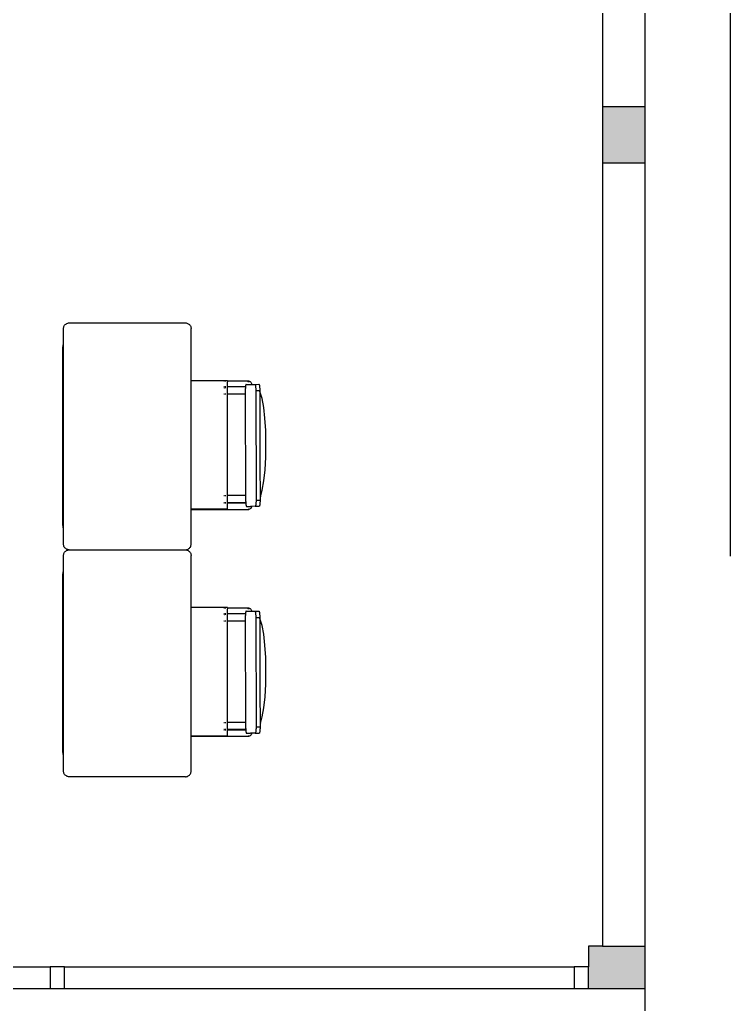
# Model space of a CAD drawing. Header units: metres. Extents: x 258817 to 259192, y 1878716 to 1878911.
# Drawn here: x 259029.839 to 259032.345, y 1878824.545 to 1878828.017 of the extents above; entities that cross this region are included whole.
import ezdxf

# ---------------------------------------------------------------- set-up
doc = ezdxf.new("R2010")
doc.units = ezdxf.units.M
doc.header["$MEASUREMENT"] = 0
doc.linetypes.add('DASHED2', pattern=[0.375, 0.25, -0.125])
doc.layers.add('SectionCutEdges', color=1, linetype='Continuous')
doc.layers.add('Vistas', color=7, linetype='Continuous')

# ---------------------------------------------------------------- blocks, each defined once
blk = doc.blocks.new('bANCAS')
for p, q in [((259029.9944, 1878826.9329), (259029.9953, 1878826.9354)), ((259029.9953, 1878826.9354), (259029.9964, 1878826.9377)), ((259029.9964, 1878826.9377), (259029.9979, 1878826.9399)), ((259029.9979, 1878826.9399), (259029.9996, 1878826.9419)), ((259029.9996, 1878826.9419), (259030.0016, 1878826.9436)), ((259030.0016, 1878826.9436), (259030.0038, 1878826.945)), ((259030.0038, 1878826.945), (259030.0061, 1878826.9462)), ((259030.0061, 1878826.9462), (259030.0086, 1878826.947)), ((259030.0086, 1878826.947), (259030.0112, 1878826.9476)), ((259030.0112, 1878826.9476), (259030.0138, 1878826.9477)), ((259030.0138, 1878826.9477), (259030.4238, 1878826.9477)), ((259030.4238, 1878826.9477), (259030.4264, 1878826.9476)), ((259030.4264, 1878826.9476), (259030.4289, 1878826.947)), ((259030.4289, 1878826.947), (259030.4314, 1878826.9462)), ((259030.4314, 1878826.9462), (259030.4338, 1878826.945)), ((259030.4338, 1878826.945), (259030.4359, 1878826.9436)), ((259030.4359, 1878826.9436), (259030.4379, 1878826.9419)), ((259030.4379, 1878826.9419), (259030.4396, 1878826.9399)), ((259030.4396, 1878826.9399), (259030.4411, 1878826.9377)), ((259030.4411, 1878826.9377), (259030.4422, 1878826.9354)), ((259030.4422, 1878826.9354), (259030.4431, 1878826.9329)), ((259029.9938, 1878826.9277), (259029.9939, 1878826.9303)), ((259029.9938, 1878826.1677), (259029.9938, 1878826.9277)), ((259029.9939, 1878826.9303), (259029.9944, 1878826.9329)), ((259030.4431, 1878826.9329), (259030.4436, 1878826.9303)), ((259030.4436, 1878826.9303), (259030.4438, 1878826.9277)), ((259030.4438, 1878826.1677), (259030.4438, 1878826.9277)), ((259029.9918, 1878826.8595), (259029.9924, 1878826.8683)), ((259029.9924, 1878826.8683), (259029.9938, 1878826.8751)), ((259029.9918, 1878826.2368), (259029.9918, 1878826.8595)), ((259030.5725, 1878826.7439), (259030.4438, 1878826.7439)), ((259030.5601, 1878826.7425), (259030.559, 1878826.7425)), ((259030.5618, 1878826.7425), (259030.5606, 1878826.7425)), ((259030.5631, 1878826.7425), (259030.5625, 1878826.7425)), ((259030.5649, 1878826.7425), (259030.5643, 1878826.7425)), ((259030.566, 1878826.7425), (259030.5654, 1878826.7425)), ((259030.5725, 1878826.7425), (259030.5725, 1878826.7439)), ((259030.6473, 1878826.7425), (259030.5725, 1878826.7425)), ((259030.5726, 1878826.7408), (259030.5725, 1878826.7425)), ((259030.5725, 1878826.7389), (259030.5726, 1878826.7408)), ((259030.5725, 1878826.2919), (259030.5725, 1878826.7389)), ((259030.6359, 1878826.7267), (259030.6357, 1878826.7252)), ((259030.636, 1878826.7276), (259030.6359, 1878826.7267)), ((259030.6361, 1878826.728), (259030.636, 1878826.7276)), ((259030.6363, 1878826.7291), (259030.6361, 1878826.728)), ((259030.6366, 1878826.73), (259030.6363, 1878826.7291)), ((259030.6369, 1878826.7306), (259030.6366, 1878826.73)), ((259030.6371, 1878826.731), (259030.6369, 1878826.7306)), ((259030.6374, 1878826.7311), (259030.6371, 1878826.731)), ((259030.6374, 1878826.7311), (259030.6571, 1878826.7312)), ((259030.6419, 1878826.7408), (259030.6422, 1878826.7411)), ((259030.6422, 1878826.7411), (259030.6444, 1878826.7421)), ((259030.6447, 1878826.7408), (259030.6449, 1878826.7409)), ((259030.6449, 1878826.7409), (259030.6472, 1878826.7412)), ((259030.6472, 1878826.7412), (259030.6495, 1878826.7408)), ((259030.6473, 1878826.7425), (259030.6499, 1878826.7421)), ((259030.6499, 1878826.7421), (259030.6523, 1878826.7408)), ((259030.6523, 1878826.7408), (259030.6543, 1878826.7389)), ((259030.6543, 1878826.7389), (259030.6559, 1878826.7365)), ((259030.6559, 1878826.7365), (259030.6568, 1878826.7336)), ((259030.6568, 1878826.7336), (259030.6571, 1878826.7312)), ((259030.6571, 1878826.7312), (259030.6686, 1878826.7312)), ((259030.6686, 1878826.7312), (259030.6827, 1878826.7313)), ((259030.6686, 1878826.7312), (259030.669, 1878826.731)), ((259030.669, 1878826.731), (259030.6693, 1878826.7305)), ((259030.6693, 1878826.7305), (259030.6697, 1878826.7296)), ((259030.6697, 1878826.7296), (259030.6701, 1878826.7283)), ((259030.6701, 1878826.7283), (259030.6704, 1878826.7267)), ((259030.6704, 1878826.7267), (259030.6707, 1878826.7248)), ((259030.6827, 1878826.7313), (259030.6831, 1878826.7311)), ((259030.6831, 1878826.7311), (259030.6835, 1878826.7305)), ((259030.6835, 1878826.7305), (259030.6839, 1878826.7296)), ((259030.6839, 1878826.7296), (259030.6842, 1878826.7283)), ((259030.6842, 1878826.7283), (259030.6846, 1878826.7267)), ((259030.6846, 1878826.7267), (259030.6849, 1878826.7248)), ((259030.5601, 1878826.7222), (259030.559, 1878826.7222)), ((259030.5601, 1878826.7192), (259030.559, 1878826.7192)), ((259030.5601, 1878826.6963), (259030.559, 1878826.6963)), ((259030.5618, 1878826.7222), (259030.5606, 1878826.7222)), ((259030.5606, 1878826.7192), (259030.5618, 1878826.7192)), ((259030.5618, 1878826.6963), (259030.5606, 1878826.6963)), ((259030.5631, 1878826.7222), (259030.5625, 1878826.7222)), ((259030.5631, 1878826.7192), (259030.5625, 1878826.7192)), ((259030.5631, 1878826.6963), (259030.5625, 1878826.6963)), ((259030.5649, 1878826.7222), (259030.5643, 1878826.7222)), ((259030.5649, 1878826.7192), (259030.5643, 1878826.7192)), ((259030.5649, 1878826.6963), (259030.5643, 1878826.6963)), ((259030.566, 1878826.7222), (259030.5654, 1878826.7222)), ((259030.566, 1878826.7192), (259030.5654, 1878826.7192)), ((259030.566, 1878826.6963), (259030.5654, 1878826.6963)), ((259030.6354, 1878826.7222), (259030.5725, 1878826.7222)), ((259030.6353, 1878826.6963), (259030.5725, 1878826.6963)), ((259030.6353, 1878826.7192), (259030.6347, 1878826.7192)), ((259030.6354, 1878826.7207), (259030.6353, 1878826.7205)), ((259030.6353, 1878826.7205), (259030.6353, 1878826.7199)), ((259030.6353, 1878826.7199), (259030.6353, 1878826.7198)), ((259030.6353, 1878826.7198), (259030.6353, 1878826.7196)), ((259030.6353, 1878826.7196), (259030.6353, 1878826.7192)), ((259030.6353, 1878826.7192), (259030.6353, 1878826.7179)), ((259030.6353, 1878826.7179), (259030.6353, 1878826.716)), ((259030.6353, 1878826.7157), (259030.6353, 1878826.716)), ((259030.6353, 1878826.7126), (259030.6353, 1878826.7157)), ((259030.6353, 1878826.7093), (259030.6353, 1878826.7126)), ((259030.6353, 1878826.7059), (259030.6353, 1878826.7093)), ((259030.6353, 1878826.7028), (259030.6353, 1878826.7059)), ((259030.6353, 1878826.7001), (259030.6353, 1878826.7028)), ((259030.6353, 1878826.698), (259030.6353, 1878826.7001)), ((259030.6353, 1878826.6967), (259030.6353, 1878826.698)), ((259030.6353, 1878826.6963), (259030.6353, 1878826.6967)), ((259030.6362, 1878826.3394), (259030.6353, 1878826.6963)), ((259030.6355, 1878826.7225), (259030.6354, 1878826.7222)), ((259030.6354, 1878826.7222), (259030.6354, 1878826.7218)), ((259030.6354, 1878826.7218), (259030.6354, 1878826.7207)), ((259030.6357, 1878826.7248), (259030.6355, 1878826.7235)), ((259030.6355, 1878826.7235), (259030.6355, 1878826.7225)), ((259030.6357, 1878826.7252), (259030.6357, 1878826.7248)), ((259030.6707, 1878826.7248), (259030.671, 1878826.7226)), ((259030.671, 1878826.7226), (259030.6712, 1878826.7202)), ((259030.6712, 1878826.7202), (259030.6714, 1878826.7177)), ((259030.6714, 1878826.7177), (259030.6715, 1878826.7149)), ((259030.6715, 1878826.7149), (259030.6716, 1878826.7121)), ((259030.6716, 1878826.7121), (259030.6716, 1878826.7092)), ((259030.6716, 1878826.7092), (259030.6858, 1878826.7093)), ((259030.6716, 1878826.7092), (259030.6726, 1878826.3232)), ((259030.6849, 1878826.7248), (259030.6851, 1878826.7227)), ((259030.6851, 1878826.7227), (259030.6853, 1878826.7203)), ((259030.6853, 1878826.7203), (259030.6855, 1878826.7177)), ((259030.6855, 1878826.7177), (259030.6857, 1878826.715)), ((259030.6857, 1878826.715), (259030.6857, 1878826.7122)), ((259030.6857, 1878826.7122), (259030.6858, 1878826.7093)), ((259030.6858, 1878826.7093), (259030.6858, 1878826.7058)), ((259030.6864, 1878826.7049), (259030.6858, 1878826.7058)), ((259030.6858, 1878826.7058), (259030.6858, 1878826.7057)), ((259030.6858, 1878826.7057), (259030.6858, 1878826.7032)), ((259030.6858, 1878826.7032), (259030.6858, 1878826.6968)), ((259030.6858, 1878826.6968), (259030.6858, 1878826.6884)), ((259030.6875, 1878826.7019), (259030.6864, 1878826.7049)), ((259030.6941, 1878826.6807), (259030.6875, 1878826.7019)), ((259030.6858, 1878826.6884), (259030.6858, 1878826.6878)), ((259030.6858, 1878826.6878), (259030.6859, 1878826.6697)), ((259030.6859, 1878826.6697), (259030.6859, 1878826.6564)), ((259030.6859, 1878826.6564), (259030.6859, 1878826.6464)), ((259030.6997, 1878826.6501), (259030.6941, 1878826.6807)), ((259030.6859, 1878826.6464), (259030.686, 1878826.6156)), ((259030.704, 1878826.6117), (259030.6997, 1878826.6501)), ((259030.686, 1878826.6156), (259030.686, 1878826.615)), ((259030.686, 1878826.615), (259030.6861, 1878826.5696)), ((259030.7067, 1878826.568), (259030.704, 1878826.6117)), ((259030.6861, 1878826.5696), (259030.6862, 1878826.549)), ((259030.7076, 1878826.5213), (259030.7067, 1878826.568)), ((259030.6862, 1878826.549), (259030.6863, 1878826.4973)), ((259030.7068, 1878826.4744), (259030.7076, 1878826.5213)), ((259030.6863, 1878826.4973), (259030.6864, 1878826.4731)), ((259030.6864, 1878826.4731), (259030.6865, 1878826.4311)), ((259030.7042, 1878826.4299), (259030.7068, 1878826.4744)), ((259030.6865, 1878826.4311), (259030.6865, 1878826.4264)), ((259030.6865, 1878826.4264), (259030.6865, 1878826.3978)), ((259030.7, 1878826.3905), (259030.7042, 1878826.4299)), ((259030.6865, 1878826.3978), (259030.6866, 1878826.3845)), ((259030.6866, 1878826.3845), (259030.6866, 1878826.3729)), ((259030.6945, 1878826.3584), (259030.7, 1878826.3905)), ((259030.6866, 1878826.3729), (259030.6866, 1878826.3541)), ((259030.6866, 1878826.3541), (259030.6867, 1878826.3512)), ((259030.6867, 1878826.3512), (259030.6867, 1878826.3434)), ((259030.688, 1878826.3355), (259030.6945, 1878826.3584)), ((259030.559, 1878826.3394), (259030.5601, 1878826.3394)), ((259030.5601, 1878826.3138), (259030.559, 1878826.3138)), ((259030.559, 1878826.3135), (259030.5601, 1878826.3135)), ((259030.5606, 1878826.3394), (259030.5618, 1878826.3394)), ((259030.5618, 1878826.3138), (259030.5606, 1878826.3138)), ((259030.5606, 1878826.3135), (259030.5618, 1878826.3135)), ((259030.5625, 1878826.3394), (259030.5631, 1878826.3394)), ((259030.5631, 1878826.3138), (259030.5625, 1878826.3138)), ((259030.5625, 1878826.3135), (259030.5631, 1878826.3135)), ((259030.5643, 1878826.3394), (259030.5649, 1878826.3394)), ((259030.5649, 1878826.3138), (259030.5643, 1878826.3138)), ((259030.5643, 1878826.3135), (259030.5649, 1878826.3135)), ((259030.5654, 1878826.3394), (259030.566, 1878826.3394)), ((259030.566, 1878826.3138), (259030.5654, 1878826.3138)), ((259030.5654, 1878826.3135), (259030.566, 1878826.3135)), ((259030.6362, 1878826.3394), (259030.5725, 1878826.3394)), ((259030.6363, 1878826.3138), (259030.5725, 1878826.3138)), ((259030.5725, 1878826.3135), (259030.6364, 1878826.3135)), ((259030.6362, 1878826.339), (259030.6362, 1878826.3394)), ((259030.6362, 1878826.3377), (259030.6362, 1878826.339)), ((259030.6362, 1878826.3356), (259030.6362, 1878826.3377)), ((259030.6362, 1878826.3377), (259030.6362, 1878826.3377)), ((259030.6362, 1878826.333), (259030.6362, 1878826.3356)), ((259030.6362, 1878826.3298), (259030.6362, 1878826.333)), ((259030.6362, 1878826.3265), (259030.6362, 1878826.3298)), ((259030.6362, 1878826.3231), (259030.6362, 1878826.3265)), ((259030.6362, 1878826.32), (259030.6362, 1878826.3231)), ((259030.6362, 1878826.3184), (259030.6362, 1878826.32)), ((259030.6362, 1878826.3184), (259030.6362, 1878826.3173)), ((259030.6362, 1878826.3173), (259030.6363, 1878826.3162)), ((259030.6363, 1878826.3162), (259030.6363, 1878826.3153)), ((259030.6363, 1878826.3153), (259030.6363, 1878826.3139)), ((259030.6363, 1878826.3139), (259030.6363, 1878826.3138)), ((259030.6363, 1878826.3138), (259030.6364, 1878826.3135)), ((259030.6364, 1878826.3135), (259030.6364, 1878826.3134)), ((259030.6364, 1878826.3134), (259030.6364, 1878826.3122)), ((259030.6364, 1878826.3122), (259030.6364, 1878826.3118)), ((259030.6364, 1878826.3118), (259030.6366, 1878826.3103)), ((259030.6366, 1878826.3103), (259030.6366, 1878826.3098)), ((259030.6366, 1878826.3098), (259030.6368, 1878826.3079)), ((259030.672, 1878826.3098), (259030.6717, 1878826.3076)), ((259030.6722, 1878826.3122), (259030.672, 1878826.3098)), ((259030.6723, 1878826.3142), (259030.6722, 1878826.3122)), ((259030.6736, 1878826.3148), (259030.6723, 1878826.3142)), ((259030.6724, 1878826.3148), (259030.6723, 1878826.3142)), ((259030.6725, 1878826.3175), (259030.6724, 1878826.3148)), ((259030.6726, 1878826.3232), (259030.6725, 1878826.3203)), ((259030.6725, 1878826.3203), (259030.6725, 1878826.3175)), ((259030.6726, 1878826.3232), (259030.6867, 1878826.3232)), ((259030.6737, 1878826.3148), (259030.6736, 1878826.3148)), ((259030.6861, 1878826.3098), (259030.6859, 1878826.3077)), ((259030.6864, 1878826.3122), (259030.6861, 1878826.3098)), ((259030.6865, 1878826.3148), (259030.6864, 1878826.3122)), ((259030.6866, 1878826.3175), (259030.6865, 1878826.3148)), ((259030.6867, 1878826.3204), (259030.6866, 1878826.3175)), ((259030.6867, 1878826.3434), (259030.6867, 1878826.3364)), ((259030.6867, 1878826.3364), (259030.6867, 1878826.3325)), ((259030.6868, 1878826.3326), (259030.6867, 1878826.3325)), ((259030.6867, 1878826.3325), (259030.6867, 1878826.3232)), ((259030.6867, 1878826.3232), (259030.6867, 1878826.3204)), ((259030.688, 1878826.3355), (259030.6868, 1878826.3326)), ((259030.4438, 1878826.2919), (259030.5725, 1878826.2919)), ((259030.4438, 1878826.2905), (259030.6469, 1878826.2905)), ((259030.6368, 1878826.3079), (259030.6368, 1878826.3078)), ((259030.6368, 1878826.3078), (259030.637, 1878826.3062)), ((259030.637, 1878826.3062), (259030.6372, 1878826.305)), ((259030.6372, 1878826.305), (259030.6373, 1878826.3047)), ((259030.6373, 1878826.3047), (259030.6375, 1878826.3034)), ((259030.6375, 1878826.3034), (259030.6378, 1878826.3024)), ((259030.6378, 1878826.3024), (259030.638, 1878826.3019)), ((259030.638, 1878826.3019), (259030.6382, 1878826.3017)), ((259030.6382, 1878826.3017), (259030.6385, 1878826.3012)), ((259030.6385, 1878826.3012), (259030.6388, 1878826.3011)), ((259030.6388, 1878826.3011), (259030.653, 1878826.3011)), ((259030.6469, 1878826.2905), (259030.6451, 1878826.2909)), ((259030.6495, 1878826.2909), (259030.6469, 1878826.2905)), ((259030.652, 1878826.292), (259030.6495, 1878826.2909)), ((259030.6505, 1878826.3011), (259030.6504, 1878826.3011)), ((259030.6541, 1878826.2938), (259030.652, 1878826.292)), ((259030.6571, 1878826.3011), (259030.653, 1878826.3011)), ((259030.6558, 1878826.2961), (259030.6541, 1878826.2938)), ((259030.6568, 1878826.2989), (259030.6558, 1878826.2961)), ((259030.6571, 1878826.3011), (259030.6568, 1878826.2989)), ((259030.6696, 1878826.3012), (259030.6571, 1878826.3011)), ((259030.67, 1878826.3014), (259030.6696, 1878826.3012)), ((259030.6696, 1878826.3012), (259030.6838, 1878826.3012)), ((259030.6704, 1878826.3019), (259030.67, 1878826.3014)), ((259030.6708, 1878826.3029), (259030.6704, 1878826.3019)), ((259030.6711, 1878826.3041), (259030.6708, 1878826.3029)), ((259030.6714, 1878826.3057), (259030.6711, 1878826.3041)), ((259030.6717, 1878826.3076), (259030.6714, 1878826.3057)), ((259030.6842, 1878826.3014), (259030.6838, 1878826.3012)), ((259030.6846, 1878826.302), (259030.6842, 1878826.3014)), ((259030.6849, 1878826.3029), (259030.6846, 1878826.302)), ((259030.6853, 1878826.3042), (259030.6849, 1878826.3029)), ((259030.6856, 1878826.3058), (259030.6853, 1878826.3042)), ((259030.6859, 1878826.3077), (259030.6856, 1878826.3058)), ((259029.9924, 1878826.228), (259029.9918, 1878826.2368)), ((259029.9938, 1878826.2212), (259029.9924, 1878826.228)), ((259029.9939, 1878826.1651), (259029.9938, 1878826.1677)), ((259029.9944, 1878826.1625), (259029.9939, 1878826.1651)), ((259029.9953, 1878826.1601), (259029.9944, 1878826.1625)), ((259029.9964, 1878826.1577), (259029.9953, 1878826.1601)), ((259029.9953, 1878826.1354), (259029.9964, 1878826.1377)), ((259029.9979, 1878826.1555), (259029.9964, 1878826.1577)), ((259029.9964, 1878826.1377), (259029.9979, 1878826.1399)), ((259029.9996, 1878826.1536), (259029.9979, 1878826.1555)), ((259029.9979, 1878826.1399), (259029.9996, 1878826.1419)), ((259030.0016, 1878826.1519), (259029.9996, 1878826.1536)), ((259029.9996, 1878826.1419), (259030.0016, 1878826.1436)), ((259030.0038, 1878826.1504), (259030.0016, 1878826.1519)), ((259030.0016, 1878826.1436), (259030.0038, 1878826.145)), ((259030.0061, 1878826.1492), (259030.0038, 1878826.1504)), ((259030.0038, 1878826.145), (259030.0061, 1878826.1462)), ((259030.0086, 1878826.1484), (259030.0061, 1878826.1492)), ((259030.0061, 1878826.1462), (259030.0086, 1878826.147)), ((259030.0112, 1878826.1479), (259030.0086, 1878826.1484)), ((259030.0086, 1878826.147), (259030.0112, 1878826.1476)), ((259030.0138, 1878826.1477), (259030.0112, 1878826.1479)), ((259030.0112, 1878826.1476), (259030.0138, 1878826.1477)), ((259030.0138, 1878826.1477), (259030.4238, 1878826.1477)), ((259030.4238, 1878826.1477), (259030.4264, 1878826.1479)), ((259030.4238, 1878826.1477), (259030.4264, 1878826.1476)), ((259030.4264, 1878826.1479), (259030.4289, 1878826.1484)), ((259030.4264, 1878826.1476), (259030.4289, 1878826.147)), ((259030.4289, 1878826.1484), (259030.4314, 1878826.1492)), ((259030.4289, 1878826.147), (259030.4314, 1878826.1462)), ((259030.4314, 1878826.1492), (259030.4338, 1878826.1504)), ((259030.4314, 1878826.1462), (259030.4338, 1878826.145)), ((259030.4338, 1878826.1504), (259030.4359, 1878826.1519)), ((259030.4338, 1878826.145), (259030.4359, 1878826.1436)), ((259030.4359, 1878826.1519), (259030.4379, 1878826.1536)), ((259030.4359, 1878826.1436), (259030.4379, 1878826.1419)), ((259030.4379, 1878826.1536), (259030.4396, 1878826.1555)), ((259030.4379, 1878826.1419), (259030.4396, 1878826.1399)), ((259030.4396, 1878826.1555), (259030.4411, 1878826.1577)), ((259030.4396, 1878826.1399), (259030.4411, 1878826.1377)), ((259030.4411, 1878826.1577), (259030.4422, 1878826.1601)), ((259030.4411, 1878826.1377), (259030.4422, 1878826.1354)), ((259030.4422, 1878826.1601), (259030.4431, 1878826.1625)), ((259030.4431, 1878826.1625), (259030.4436, 1878826.1651)), ((259030.4436, 1878826.1651), (259030.4438, 1878826.1677)), ((259029.9938, 1878826.1277), (259029.9939, 1878826.1303)), ((259029.9938, 1878825.3677), (259029.9938, 1878826.1277)), ((259029.9939, 1878826.1303), (259029.9944, 1878826.1329)), ((259029.9944, 1878826.1329), (259029.9953, 1878826.1354)), ((259030.4422, 1878826.1354), (259030.4431, 1878826.1329)), ((259030.4431, 1878826.1329), (259030.4436, 1878826.1303)), ((259030.4436, 1878826.1303), (259030.4438, 1878826.1277)), ((259030.4438, 1878825.3677), (259030.4438, 1878826.1277)), ((259029.9918, 1878826.0595), (259029.9924, 1878826.0683)), ((259029.9924, 1878826.0683), (259029.9938, 1878826.0751)), ((259029.9918, 1878825.4368), (259029.9918, 1878826.0595)), ((259030.5725, 1878825.9439), (259030.4438, 1878825.9439)), ((259030.5601, 1878825.9425), (259030.559, 1878825.9425)), ((259030.5618, 1878825.9425), (259030.5606, 1878825.9425)), ((259030.5631, 1878825.9425), (259030.5625, 1878825.9425)), ((259030.5649, 1878825.9425), (259030.5643, 1878825.9425)), ((259030.566, 1878825.9425), (259030.5654, 1878825.9425)), ((259030.5725, 1878825.9425), (259030.5725, 1878825.9439)), ((259030.6473, 1878825.9425), (259030.5725, 1878825.9425)), ((259030.5726, 1878825.9408), (259030.5725, 1878825.9425)), ((259030.5725, 1878825.9389), (259030.5726, 1878825.9408)), ((259030.5725, 1878825.4919), (259030.5725, 1878825.9389)), ((259030.636, 1878825.9276), (259030.6359, 1878825.9267)), ((259030.6361, 1878825.928), (259030.636, 1878825.9276)), ((259030.6363, 1878825.9291), (259030.6361, 1878825.928)), ((259030.6366, 1878825.93), (259030.6363, 1878825.9291)), ((259030.6369, 1878825.9306), (259030.6366, 1878825.93)), ((259030.6371, 1878825.931), (259030.6369, 1878825.9306)), ((259030.6374, 1878825.9311), (259030.6371, 1878825.931)), ((259030.6374, 1878825.9311), (259030.6571, 1878825.9312)), ((259030.6419, 1878825.9408), (259030.6422, 1878825.9411)), ((259030.6422, 1878825.9411), (259030.6444, 1878825.9421)), ((259030.6447, 1878825.9408), (259030.6449, 1878825.9409)), ((259030.6449, 1878825.9409), (259030.6472, 1878825.9412)), ((259030.6472, 1878825.9412), (259030.6495, 1878825.9408)), ((259030.6473, 1878825.9425), (259030.6499, 1878825.9421)), ((259030.6499, 1878825.9421), (259030.6523, 1878825.9408)), ((259030.6523, 1878825.9408), (259030.6543, 1878825.9389)), ((259030.6543, 1878825.9389), (259030.6559, 1878825.9365)), ((259030.6559, 1878825.9365), (259030.6568, 1878825.9336)), ((259030.6568, 1878825.9336), (259030.6571, 1878825.9312)), ((259030.6571, 1878825.9312), (259030.6686, 1878825.9312)), ((259030.6686, 1878825.9312), (259030.6827, 1878825.9313)), ((259030.6686, 1878825.9312), (259030.669, 1878825.931)), ((259030.669, 1878825.931), (259030.6693, 1878825.9305)), ((259030.6693, 1878825.9305), (259030.6697, 1878825.9296)), ((259030.6697, 1878825.9296), (259030.6701, 1878825.9283)), ((259030.6701, 1878825.9283), (259030.6704, 1878825.9267)), ((259030.6827, 1878825.9313), (259030.6831, 1878825.9311)), ((259030.6831, 1878825.9311), (259030.6835, 1878825.9305)), ((259030.6835, 1878825.9305), (259030.6839, 1878825.9296)), ((259030.6839, 1878825.9296), (259030.6842, 1878825.9283)), ((259030.6842, 1878825.9283), (259030.6846, 1878825.9267)), ((259030.5601, 1878825.9222), (259030.559, 1878825.9222)), ((259030.5601, 1878825.9192), (259030.559, 1878825.9192)), ((259030.5601, 1878825.8963), (259030.559, 1878825.8963)), ((259030.5618, 1878825.9222), (259030.5606, 1878825.9222)), ((259030.5606, 1878825.9192), (259030.5618, 1878825.9192)), ((259030.5618, 1878825.8963), (259030.5606, 1878825.8963)), ((259030.5631, 1878825.9222), (259030.5625, 1878825.9222)), ((259030.5631, 1878825.9192), (259030.5625, 1878825.9192)), ((259030.5631, 1878825.8963), (259030.5625, 1878825.8963)), ((259030.5649, 1878825.9222), (259030.5643, 1878825.9222)), ((259030.5649, 1878825.9192), (259030.5643, 1878825.9192)), ((259030.5649, 1878825.8963), (259030.5643, 1878825.8963)), ((259030.566, 1878825.9222), (259030.5654, 1878825.9222)), ((259030.566, 1878825.9192), (259030.5654, 1878825.9192)), ((259030.566, 1878825.8963), (259030.5654, 1878825.8963)), ((259030.6354, 1878825.9222), (259030.5725, 1878825.9222)), ((259030.6353, 1878825.8963), (259030.5725, 1878825.8963)), ((259030.6353, 1878825.9192), (259030.6347, 1878825.9192)), ((259030.6354, 1878825.9207), (259030.6353, 1878825.9205)), ((259030.6353, 1878825.9205), (259030.6353, 1878825.9199)), ((259030.6353, 1878825.9199), (259030.6353, 1878825.9198)), ((259030.6353, 1878825.9198), (259030.6353, 1878825.9196)), ((259030.6353, 1878825.9196), (259030.6353, 1878825.9192)), ((259030.6353, 1878825.9192), (259030.6353, 1878825.9179)), ((259030.6353, 1878825.9179), (259030.6353, 1878825.916)), ((259030.6353, 1878825.9157), (259030.6353, 1878825.916)), ((259030.6353, 1878825.9126), (259030.6353, 1878825.9157)), ((259030.6353, 1878825.9059), (259030.6353, 1878825.9126)), ((259030.6353, 1878825.9028), (259030.6353, 1878825.9059)), ((259030.6353, 1878825.9001), (259030.6353, 1878825.9028)), ((259030.6353, 1878825.898), (259030.6353, 1878825.9001)), ((259030.6353, 1878825.8967), (259030.6353, 1878825.898)), ((259030.6353, 1878825.8963), (259030.6353, 1878825.8967)), ((259030.6362, 1878825.5394), (259030.6353, 1878825.8963)), ((259030.6355, 1878825.9225), (259030.6354, 1878825.9222)), ((259030.6354, 1878825.9222), (259030.6354, 1878825.9218)), ((259030.6354, 1878825.9218), (259030.6354, 1878825.9207)), ((259030.6357, 1878825.9248), (259030.6355, 1878825.9235)), ((259030.6355, 1878825.9235), (259030.6355, 1878825.9225)), ((259030.6359, 1878825.9267), (259030.6357, 1878825.9252)), ((259030.6357, 1878825.9252), (259030.6357, 1878825.9248)), ((259030.6704, 1878825.9267), (259030.6707, 1878825.9248)), ((259030.6707, 1878825.9248), (259030.671, 1878825.9226)), ((259030.671, 1878825.9226), (259030.6712, 1878825.9202)), ((259030.6712, 1878825.9202), (259030.6714, 1878825.9177)), ((259030.6714, 1878825.9177), (259030.6715, 1878825.9149)), ((259030.6715, 1878825.9149), (259030.6716, 1878825.9121)), ((259030.6716, 1878825.9121), (259030.6716, 1878825.9092)), ((259030.6716, 1878825.9092), (259030.6858, 1878825.9093)), ((259030.6716, 1878825.9092), (259030.6726, 1878825.5232)), ((259030.6846, 1878825.9267), (259030.6849, 1878825.9248)), ((259030.6849, 1878825.9248), (259030.6851, 1878825.9227)), ((259030.6851, 1878825.9227), (259030.6853, 1878825.9203)), ((259030.6853, 1878825.9203), (259030.6855, 1878825.9177)), ((259030.6855, 1878825.9177), (259030.6857, 1878825.915)), ((259030.6857, 1878825.915), (259030.6857, 1878825.9122)), ((259030.6857, 1878825.9122), (259030.6858, 1878825.9093)), ((259030.6858, 1878825.9093), (259030.6858, 1878825.9058)), ((259030.6864, 1878825.9049), (259030.6858, 1878825.9058)), ((259030.6858, 1878825.9058), (259030.6858, 1878825.9057)), ((259030.6858, 1878825.9057), (259030.6858, 1878825.9032)), ((259030.6858, 1878825.9032), (259030.6858, 1878825.8968)), ((259030.6858, 1878825.8968), (259030.6858, 1878825.8884)), ((259030.6875, 1878825.9019), (259030.6864, 1878825.9049)), ((259030.6941, 1878825.8807), (259030.6875, 1878825.9019)), ((259030.6858, 1878825.8884), (259030.6858, 1878825.8878)), ((259030.6858, 1878825.8878), (259030.6859, 1878825.8697)), ((259030.6859, 1878825.8697), (259030.6859, 1878825.8564)), ((259030.6997, 1878825.8501), (259030.6941, 1878825.8807)), ((259030.6859, 1878825.8564), (259030.6859, 1878825.8464)), ((259030.6859, 1878825.8464), (259030.686, 1878825.8156)), ((259030.704, 1878825.8117), (259030.6997, 1878825.8501)), ((259030.686, 1878825.8156), (259030.686, 1878825.815)), ((259030.686, 1878825.815), (259030.6861, 1878825.7696)), ((259030.7067, 1878825.768), (259030.704, 1878825.8117)), ((259030.6861, 1878825.7696), (259030.6862, 1878825.749)), ((259030.7076, 1878825.7213), (259030.7067, 1878825.768)), ((259030.6862, 1878825.749), (259030.6863, 1878825.6973)), ((259030.7068, 1878825.6744), (259030.7076, 1878825.7213)), ((259030.6863, 1878825.6973), (259030.6864, 1878825.6731)), ((259030.6864, 1878825.6731), (259030.6865, 1878825.6311)), ((259030.7042, 1878825.6299), (259030.7068, 1878825.6744)), ((259030.6865, 1878825.6311), (259030.6865, 1878825.6264)), ((259030.6865, 1878825.6264), (259030.6865, 1878825.5978)), ((259030.7, 1878825.5905), (259030.7042, 1878825.6299)), ((259030.6865, 1878825.5978), (259030.6866, 1878825.5845)), ((259030.6866, 1878825.5845), (259030.6866, 1878825.5729)), ((259030.6945, 1878825.5584), (259030.7, 1878825.5905)), ((259030.6866, 1878825.5729), (259030.6866, 1878825.5541)), ((259030.6866, 1878825.5541), (259030.6867, 1878825.5512)), ((259030.6867, 1878825.5512), (259030.6867, 1878825.5434)), ((259030.688, 1878825.5355), (259030.6945, 1878825.5584)), ((259030.559, 1878825.5394), (259030.5601, 1878825.5394)), ((259030.5601, 1878825.5138), (259030.559, 1878825.5138)), ((259030.559, 1878825.5135), (259030.5601, 1878825.5135)), ((259030.5606, 1878825.5394), (259030.5618, 1878825.5394)), ((259030.5618, 1878825.5138), (259030.5606, 1878825.5138)), ((259030.5606, 1878825.5135), (259030.5618, 1878825.5135)), ((259030.5625, 1878825.5394), (259030.5631, 1878825.5394)), ((259030.5631, 1878825.5138), (259030.5625, 1878825.5138)), ((259030.5625, 1878825.5135), (259030.5631, 1878825.5135)), ((259030.5643, 1878825.5394), (259030.5649, 1878825.5394)), ((259030.5649, 1878825.5138), (259030.5643, 1878825.5138)), ((259030.5643, 1878825.5135), (259030.5649, 1878825.5135)), ((259030.5654, 1878825.5394), (259030.566, 1878825.5394)), ((259030.566, 1878825.5138), (259030.5654, 1878825.5138)), ((259030.5654, 1878825.5135), (259030.566, 1878825.5135)), ((259030.6362, 1878825.5394), (259030.5725, 1878825.5394)), ((259030.6363, 1878825.5138), (259030.5725, 1878825.5138)), ((259030.5725, 1878825.5135), (259030.6364, 1878825.5135)), ((259030.6362, 1878825.539), (259030.6362, 1878825.5394)), ((259030.6362, 1878825.5377), (259030.6362, 1878825.539)), ((259030.6362, 1878825.5356), (259030.6362, 1878825.5377)), ((259030.6362, 1878825.5377), (259030.6362, 1878825.5377)), ((259030.6362, 1878825.533), (259030.6362, 1878825.5356)), ((259030.6362, 1878825.5298), (259030.6362, 1878825.533)), ((259030.6362, 1878825.5265), (259030.6362, 1878825.5298)), ((259030.6362, 1878825.5231), (259030.6362, 1878825.5265)), ((259030.6362, 1878825.52), (259030.6362, 1878825.5231)), ((259030.6362, 1878825.5184), (259030.6362, 1878825.52)), ((259030.6362, 1878825.5184), (259030.6362, 1878825.5173)), ((259030.6362, 1878825.5173), (259030.6363, 1878825.5162)), ((259030.6363, 1878825.5162), (259030.6363, 1878825.5153)), ((259030.6363, 1878825.5153), (259030.6363, 1878825.5139)), ((259030.6363, 1878825.5139), (259030.6363, 1878825.5138)), ((259030.6363, 1878825.5138), (259030.6364, 1878825.5135)), ((259030.6364, 1878825.5135), (259030.6364, 1878825.5134)), ((259030.6364, 1878825.5134), (259030.6364, 1878825.5122)), ((259030.6364, 1878825.5122), (259030.6364, 1878825.5118)), ((259030.6364, 1878825.5118), (259030.6366, 1878825.5103)), ((259030.6722, 1878825.5122), (259030.672, 1878825.5098)), ((259030.6723, 1878825.5142), (259030.6722, 1878825.5122)), ((259030.6736, 1878825.5148), (259030.6723, 1878825.5142)), ((259030.6724, 1878825.5148), (259030.6723, 1878825.5142)), ((259030.6725, 1878825.5175), (259030.6724, 1878825.5148)), ((259030.6726, 1878825.5232), (259030.6725, 1878825.5203)), ((259030.6725, 1878825.5203), (259030.6725, 1878825.5175)), ((259030.6726, 1878825.5232), (259030.6867, 1878825.5232)), ((259030.6737, 1878825.5148), (259030.6736, 1878825.5148)), ((259030.6864, 1878825.5122), (259030.6861, 1878825.5098)), ((259030.6865, 1878825.5148), (259030.6864, 1878825.5122)), ((259030.6866, 1878825.5175), (259030.6865, 1878825.5148)), ((259030.6867, 1878825.5204), (259030.6866, 1878825.5175)), ((259030.6867, 1878825.5434), (259030.6867, 1878825.5364)), ((259030.6867, 1878825.5364), (259030.6867, 1878825.5325)), ((259030.6868, 1878825.5326), (259030.6867, 1878825.5325)), ((259030.6867, 1878825.5325), (259030.6867, 1878825.5232)), ((259030.6867, 1878825.5232), (259030.6867, 1878825.5204)), ((259030.688, 1878825.5355), (259030.6868, 1878825.5326)), ((259030.4438, 1878825.4919), (259030.5725, 1878825.4919)), ((259030.4438, 1878825.4905), (259030.6469, 1878825.4905)), ((259030.6366, 1878825.5103), (259030.6366, 1878825.5098)), ((259030.6366, 1878825.5098), (259030.6368, 1878825.5079)), ((259030.6368, 1878825.5079), (259030.6368, 1878825.5078)), ((259030.6368, 1878825.5078), (259030.637, 1878825.5062)), ((259030.637, 1878825.5062), (259030.6372, 1878825.505)), ((259030.6372, 1878825.505), (259030.6373, 1878825.5047)), ((259030.6373, 1878825.5047), (259030.6375, 1878825.5034)), ((259030.6375, 1878825.5034), (259030.6378, 1878825.5024)), ((259030.6378, 1878825.5024), (259030.638, 1878825.5019)), ((259030.638, 1878825.5019), (259030.6382, 1878825.5017)), ((259030.6382, 1878825.5017), (259030.6385, 1878825.5012)), ((259030.6385, 1878825.5012), (259030.6388, 1878825.5011)), ((259030.6388, 1878825.5011), (259030.653, 1878825.5011)), ((259030.6469, 1878825.4905), (259030.6451, 1878825.4909)), ((259030.6495, 1878825.4909), (259030.6469, 1878825.4905)), ((259030.652, 1878825.492), (259030.6495, 1878825.4909)), ((259030.6505, 1878825.5011), (259030.6504, 1878825.5011)), ((259030.6541, 1878825.4938), (259030.652, 1878825.492)), ((259030.6571, 1878825.5011), (259030.653, 1878825.5011)), ((259030.6558, 1878825.4961), (259030.6541, 1878825.4938)), ((259030.6568, 1878825.4989), (259030.6558, 1878825.4961)), ((259030.6571, 1878825.5011), (259030.6568, 1878825.4989)), ((259030.6696, 1878825.5012), (259030.6571, 1878825.5011)), ((259030.67, 1878825.5014), (259030.6696, 1878825.5012)), ((259030.6696, 1878825.5012), (259030.6838, 1878825.5012)), ((259030.6704, 1878825.5019), (259030.67, 1878825.5014)), ((259030.6708, 1878825.5029), (259030.6704, 1878825.5019)), ((259030.6711, 1878825.5041), (259030.6708, 1878825.5029)), ((259030.6714, 1878825.5057), (259030.6711, 1878825.5041)), ((259030.6717, 1878825.5076), (259030.6714, 1878825.5057)), ((259030.672, 1878825.5098), (259030.6717, 1878825.5076)), ((259030.6842, 1878825.5014), (259030.6838, 1878825.5012)), ((259030.6846, 1878825.502), (259030.6842, 1878825.5014)), ((259030.6849, 1878825.5029), (259030.6846, 1878825.502)), ((259030.6853, 1878825.5042), (259030.6849, 1878825.5029)), ((259030.6856, 1878825.5058), (259030.6853, 1878825.5042)), ((259030.6859, 1878825.5077), (259030.6856, 1878825.5058)), ((259030.6861, 1878825.5098), (259030.6859, 1878825.5077)), ((259029.9924, 1878825.428), (259029.9918, 1878825.4368)), ((259029.9938, 1878825.4212), (259029.9924, 1878825.428)), ((259029.9939, 1878825.3651), (259029.9938, 1878825.3677)), ((259029.9944, 1878825.3625), (259029.9939, 1878825.3651)), ((259029.9953, 1878825.3601), (259029.9944, 1878825.3625)), ((259029.9964, 1878825.3577), (259029.9953, 1878825.3601)), ((259029.9979, 1878825.3555), (259029.9964, 1878825.3577)), ((259029.9996, 1878825.3536), (259029.9979, 1878825.3555)), ((259030.0016, 1878825.3519), (259029.9996, 1878825.3536)), ((259030.0038, 1878825.3504), (259030.0016, 1878825.3519)), ((259030.0061, 1878825.3492), (259030.0038, 1878825.3504)), ((259030.0086, 1878825.3484), (259030.0061, 1878825.3492)), ((259030.0112, 1878825.3479), (259030.0086, 1878825.3484)), ((259030.0138, 1878825.3477), (259030.0112, 1878825.3479)), ((259030.4238, 1878825.3477), (259030.0138, 1878825.3477)), ((259030.4238, 1878825.3477), (259030.4264, 1878825.3479)), ((259030.4264, 1878825.3479), (259030.4289, 1878825.3484)), ((259030.4289, 1878825.3484), (259030.4314, 1878825.3492)), ((259030.4314, 1878825.3492), (259030.4338, 1878825.3504)), ((259030.4338, 1878825.3504), (259030.4359, 1878825.3519)), ((259030.4359, 1878825.3519), (259030.4379, 1878825.3536)), ((259030.4379, 1878825.3536), (259030.4396, 1878825.3555)), ((259030.4396, 1878825.3555), (259030.4411, 1878825.3577)), ((259030.4411, 1878825.3577), (259030.4422, 1878825.3601)), ((259030.4422, 1878825.3601), (259030.4431, 1878825.3625)), ((259030.4431, 1878825.3625), (259030.4436, 1878825.3651)), ((259030.4436, 1878825.3651), (259030.4438, 1878825.3677))]:
    blk.add_line(p, q)

msp = doc.modelspace()

# ---------------------------------------------------------------- hatches: boundary and pattern name
at = {"layer": 'Vistas'}
h = msp.add_hatch(color=256, dxfattribs=at)
h.dxf.hatch_style = 1
h.paths.add_polyline_path([(259020.0496, 1878830.621), (259019.8496, 1878830.621), (259019.8496, 1878830.5448), (259019.8496, 1878830.471), (259020.0496, 1878830.471), (259020.0496, 1878830.5448)])
h.paths.add_polyline_path([(259024.0496, 1878830.621), (259023.8496, 1878830.621), (259023.8496, 1878830.5448), (259023.8496, 1878830.471), (259023.8746, 1878830.471), (259024.0246, 1878830.471), (259024.0496, 1878830.471), (259024.0496, 1878830.5448)])
h.paths.add_polyline_path([(259028.0996, 1878830.621), (259027.8996, 1878830.621), (259027.8996, 1878830.5448), (259027.8996, 1878830.471), (259028.0996, 1878830.471), (259028.0996, 1878830.5448)])
h.paths.add_polyline_path([(259032.0446, 1878830.621), (259031.8446, 1878830.621), (259031.8446, 1878830.5448), (259031.8446, 1878830.471), (259031.8946, 1878830.471), (259032.0446, 1878830.471)])
h.paths.add_polyline_path([(259032.0446, 1878827.711), (259031.8946, 1878827.711), (259031.8946, 1878827.511), (259032.0446, 1878827.511)])
h.paths.add_polyline_path([(259032.0446, 1878824.751), (259031.8946, 1878824.751), (259031.8446, 1878824.751), (259031.8446, 1878824.6772), (259031.8446, 1878824.601), (259032.0446, 1878824.601)])
h.paths.add_polyline_path([(259031.90456, 1878822.84672), (259031.91441, 1878822.87049), (259031.91777, 1878822.896), (259031.91441, 1878822.92151), (259031.90456, 1878822.94529), (259031.8889, 1878822.9657), (259031.86848, 1878822.98137), (259031.84471, 1878822.99121), (259031.8192, 1878822.99457), (259031.79369, 1878822.99121), (259031.76992, 1878822.98137), (259031.7495, 1878822.9657), (259031.73384, 1878822.94529), (259031.72399, 1878822.92151), (259031.72063, 1878822.896), (259031.72399, 1878822.87049), (259031.73384, 1878822.84672), (259031.7495, 1878822.8263), (259031.76992, 1878822.81064), (259031.79369, 1878822.80079), (259031.8192, 1878822.79743), (259031.84471, 1878822.80079), (259031.86848, 1878822.81064), (259031.8889, 1878822.8263)])
h.paths.add_polyline_path([(259028.72124, 1878822.896), (259028.71788, 1878822.92151), (259028.70803, 1878822.94529), (259028.69237, 1878822.9657), (259028.67195, 1878822.98137), (259028.64818, 1878822.99121), (259028.62267, 1878822.99457), (259028.59716, 1878822.99121), (259028.57338, 1878822.98137), (259028.55297, 1878822.9657), (259028.53731, 1878822.94529), (259028.52746, 1878822.92151), (259028.5241, 1878822.896), (259028.52746, 1878822.87049), (259028.53731, 1878822.84672), (259028.55297, 1878822.8263), (259028.57338, 1878822.81064), (259028.59716, 1878822.80079), (259028.62267, 1878822.79743), (259028.64818, 1878822.80079), (259028.67195, 1878822.81064), (259028.69237, 1878822.8263), (259028.70803, 1878822.84672), (259028.71788, 1878822.87049)])
h.paths.add_polyline_path([(259028.0996, 1878824.751), (259027.8996, 1878824.751), (259027.8996, 1878824.6772), (259027.8996, 1878824.601), (259028.0996, 1878824.601), (259028.0996, 1878824.6772)])
h.paths.add_polyline_path([(259025.38325, 1878822.84672), (259025.39309, 1878822.87049), (259025.39645, 1878822.896), (259025.39309, 1878822.92151), (259025.38325, 1878822.94529), (259025.36758, 1878822.9657), (259025.34717, 1878822.98137), (259025.3234, 1878822.99121), (259025.29788, 1878822.99457), (259025.27237, 1878822.99121), (259025.2486, 1878822.98137), (259025.22819, 1878822.9657), (259025.21252, 1878822.94529), (259025.20267, 1878822.92151), (259025.19932, 1878822.896), (259025.20267, 1878822.87049), (259025.21252, 1878822.84672), (259025.22819, 1878822.8263), (259025.2486, 1878822.81064), (259025.27237, 1878822.80079), (259025.29788, 1878822.79743), (259025.3234, 1878822.80079), (259025.34717, 1878822.81064), (259025.36758, 1878822.8263)])
h.paths.add_polyline_path([(259025.2496, 1878824.6772), (259025.2496, 1878824.751), (259025.0496, 1878824.751), (259025.0496, 1878824.661), (259025.0496, 1878824.601), (259025.2496, 1878824.601)])
h.paths.add_polyline_path([(259022.00145, 1878822.896), (259021.99809, 1878822.92151), (259021.98825, 1878822.94529), (259021.97258, 1878822.9657), (259021.95217, 1878822.98137), (259021.9284, 1878822.99121), (259021.90288, 1878822.99457), (259021.87737, 1878822.99121), (259021.8536, 1878822.98137), (259021.83319, 1878822.9657), (259021.81752, 1878822.94529), (259021.80767, 1878822.92151), (259021.80432, 1878822.896), (259021.80767, 1878822.87049), (259021.81752, 1878822.84672), (259021.83319, 1878822.8263), (259021.8536, 1878822.81064), (259021.87737, 1878822.80079), (259021.90288, 1878822.79743), (259021.9284, 1878822.80079), (259021.95217, 1878822.81064), (259021.97258, 1878822.8263), (259021.98825, 1878822.84672), (259021.99809, 1878822.87049)])
h.paths.add_polyline_path([(259024.0496, 1878824.661), (259024.0496, 1878824.751), (259024.0246, 1878824.751), (259023.8746, 1878824.751), (259023.8496, 1878824.751), (259023.8496, 1878824.6772), (259023.8496, 1878824.601), (259024.0496, 1878824.601)])
h.paths.add_polyline_path([(259024.0246, 1878827.711), (259023.8746, 1878827.711), (259023.8746, 1878827.511), (259024.0246, 1878827.511)])
h.paths.add_polyline_path([(259018.67309, 1878822.92151), (259018.66325, 1878822.94529), (259018.64758, 1878822.9657), (259018.62717, 1878822.98137), (259018.6034, 1878822.99121), (259018.57788, 1878822.99457), (259018.55237, 1878822.99121), (259018.5286, 1878822.98137), (259018.50819, 1878822.9657), (259018.49252, 1878822.94529), (259018.48267, 1878822.92151), (259018.47932, 1878822.896), (259018.48267, 1878822.87049), (259018.49252, 1878822.84672), (259018.50819, 1878822.8263), (259018.5286, 1878822.81064), (259018.55237, 1878822.80079), (259018.57788, 1878822.79743), (259018.6034, 1878822.80079), (259018.62717, 1878822.81064), (259018.64758, 1878822.8263), (259018.66325, 1878822.84672), (259018.67309, 1878822.87049), (259018.67645, 1878822.896)])
h.paths.add_polyline_path([(259020.0496, 1878824.6772), (259020.0496, 1878824.751), (259019.8496, 1878824.751), (259019.8496, 1878824.6772), (259019.8496, 1878824.601), (259020.0496, 1878824.601)])
h.paths.add_polyline_path([(259017.1996, 1878824.6772), (259017.1996, 1878824.751), (259016.9996, 1878824.751), (259016.9996, 1878824.661), (259016.9996, 1878824.601), (259017.1996, 1878824.601)])
h.paths.add_polyline_path([(259015.23838, 1878822.92151), (259015.22853, 1878822.94529), (259015.21287, 1878822.9657), (259015.19245, 1878822.98137), (259015.16868, 1878822.99121), (259015.14317, 1878822.99457), (259015.11766, 1878822.99121), (259015.09388, 1878822.98137), (259015.07347, 1878822.9657), (259015.05781, 1878822.94529), (259015.04796, 1878822.92151), (259015.0446, 1878822.896), (259015.04796, 1878822.87049), (259015.05781, 1878822.84672), (259015.07347, 1878822.8263), (259015.09388, 1878822.81064), (259015.11766, 1878822.80079), (259015.14317, 1878822.79743), (259015.16868, 1878822.80079), (259015.19245, 1878822.81064), (259015.21287, 1878822.8263), (259015.22853, 1878822.84672), (259015.23838, 1878822.87049), (259015.24174, 1878822.896)])
h.paths.add_polyline_path([(259012.23521, 1878822.87049), (259012.23857, 1878822.896), (259012.23521, 1878822.92151), (259012.22536, 1878822.94529), (259012.2097, 1878822.9657), (259012.18928, 1878822.98137), (259012.16551, 1878822.99121), (259012.14, 1878822.99457), (259012.11449, 1878822.99121), (259012.09072, 1878822.98137), (259012.0703, 1878822.9657), (259012.05464, 1878822.94529), (259012.04479, 1878822.92151), (259012.04143, 1878822.896), (259012.04479, 1878822.87049), (259012.05464, 1878822.84672), (259012.0703, 1878822.8263), (259012.09072, 1878822.81064), (259012.11449, 1878822.80079), (259012.14, 1878822.79743), (259012.16551, 1878822.80079), (259012.18928, 1878822.81064), (259012.2097, 1878822.8263), (259012.22536, 1878822.84672)])
h.paths.add_polyline_path([(259012.1146, 1878824.751), (259012.0646, 1878824.751), (259011.9146, 1878824.751), (259011.9146, 1878824.6264), (259011.9146, 1878824.601), (259012.1146, 1878824.601)])
h.paths.add_polyline_path([(259012.0646, 1878827.711), (259011.9146, 1878827.711), (259011.9146, 1878827.511), (259012.0646, 1878827.511)])
h.paths.add_polyline_path([(259015.9746, 1878827.711), (259015.8246, 1878827.711), (259015.8246, 1878827.511), (259015.9746, 1878827.511)])
h.paths.add_polyline_path([(259012.1146, 1878830.621), (259011.9146, 1878830.621), (259011.9146, 1878830.546), (259011.9146, 1878830.471), (259012.0646, 1878830.471), (259012.1146, 1878830.471)])
h.paths.add_polyline_path([(259015.9996, 1878830.5448), (259015.9996, 1878830.621), (259015.7996, 1878830.621), (259015.7996, 1878830.471), (259015.8246, 1878830.471), (259015.9746, 1878830.471), (259015.9996, 1878830.471)])

# ---------------------------------------------------------------- linework, layer by layer
at = {"layer": 'SectionCutEdges'}
for p, q in [((259031.8946, 1878830.471), (259031.8946, 1878824.751)), ((259032.0446, 1878824.751), (259032.0446, 1878830.471)), ((259031.8946, 1878827.711), (259032.0446, 1878827.711)), ((259031.8946, 1878827.711), (259031.8946, 1878827.511)), ((259032.0446, 1878827.511), (259032.0446, 1878827.711)), ((259032.0446, 1878827.511), (259031.8946, 1878827.511)), ((259031.8446, 1878824.751), (259031.8446, 1878824.6772)), ((259031.8946, 1878824.751), (259031.8446, 1878824.751)), ((259031.8946, 1878824.751), (259032.0446, 1878824.751)), ((259032.0446, 1878824.601), (259032.0446, 1878824.751)), ((259029.9975, 1878824.6772), (259029.9467, 1878824.6772)), ((259029.9467, 1878824.6772), (259029.9467, 1878824.601)), ((259029.9975, 1878824.601), (259029.9975, 1878824.6772)), ((259031.8446, 1878824.6772), (259031.7938, 1878824.6772)), ((259031.7938, 1878824.6772), (259031.7938, 1878824.601)), ((259031.8446, 1878824.601), (259031.8446, 1878824.6772)), ((259028.1504, 1878824.601), (259032.0446, 1878824.601)), ((259031.8446, 1878824.601), (259032.0446, 1878824.601))]:
    msp.add_line(p, q, dxfattribs=at)
at = {"layer": 'Vistas'}
for p, q in [((259028.1504, 1878824.6772), (259029.9467, 1878824.6772)), ((259029.9975, 1878824.6772), (259031.7938, 1878824.6772)), ((259032.0446, 1878822.771), (259032.0446, 1878824.601))]:
    msp.add_line(p, q, dxfattribs=at)
at = {"layer": 'Vistas', "linetype": 'DASHED2', "ltscale": 20}
msp.add_lwpolyline([(259011.6646, 1878831.12505), (259032.3446, 1878831.12505), (259032.3446, 1878822.46531), (259011.6646, 1878822.46531), (259011.6646, 1878824.31095), (259006.7446, 1878824.31095), (259006.7446, 1878830.91106), (259011.6646, 1878830.91106)], close=True, dxfattribs=at)

# ---------------------------------------------------------------- block references
at = {"layer": 'Vistas'}
msp.add_blockref('bANCAS', (0, 0), dxfattribs=at)

doc.saveas('drawing.dxf')
